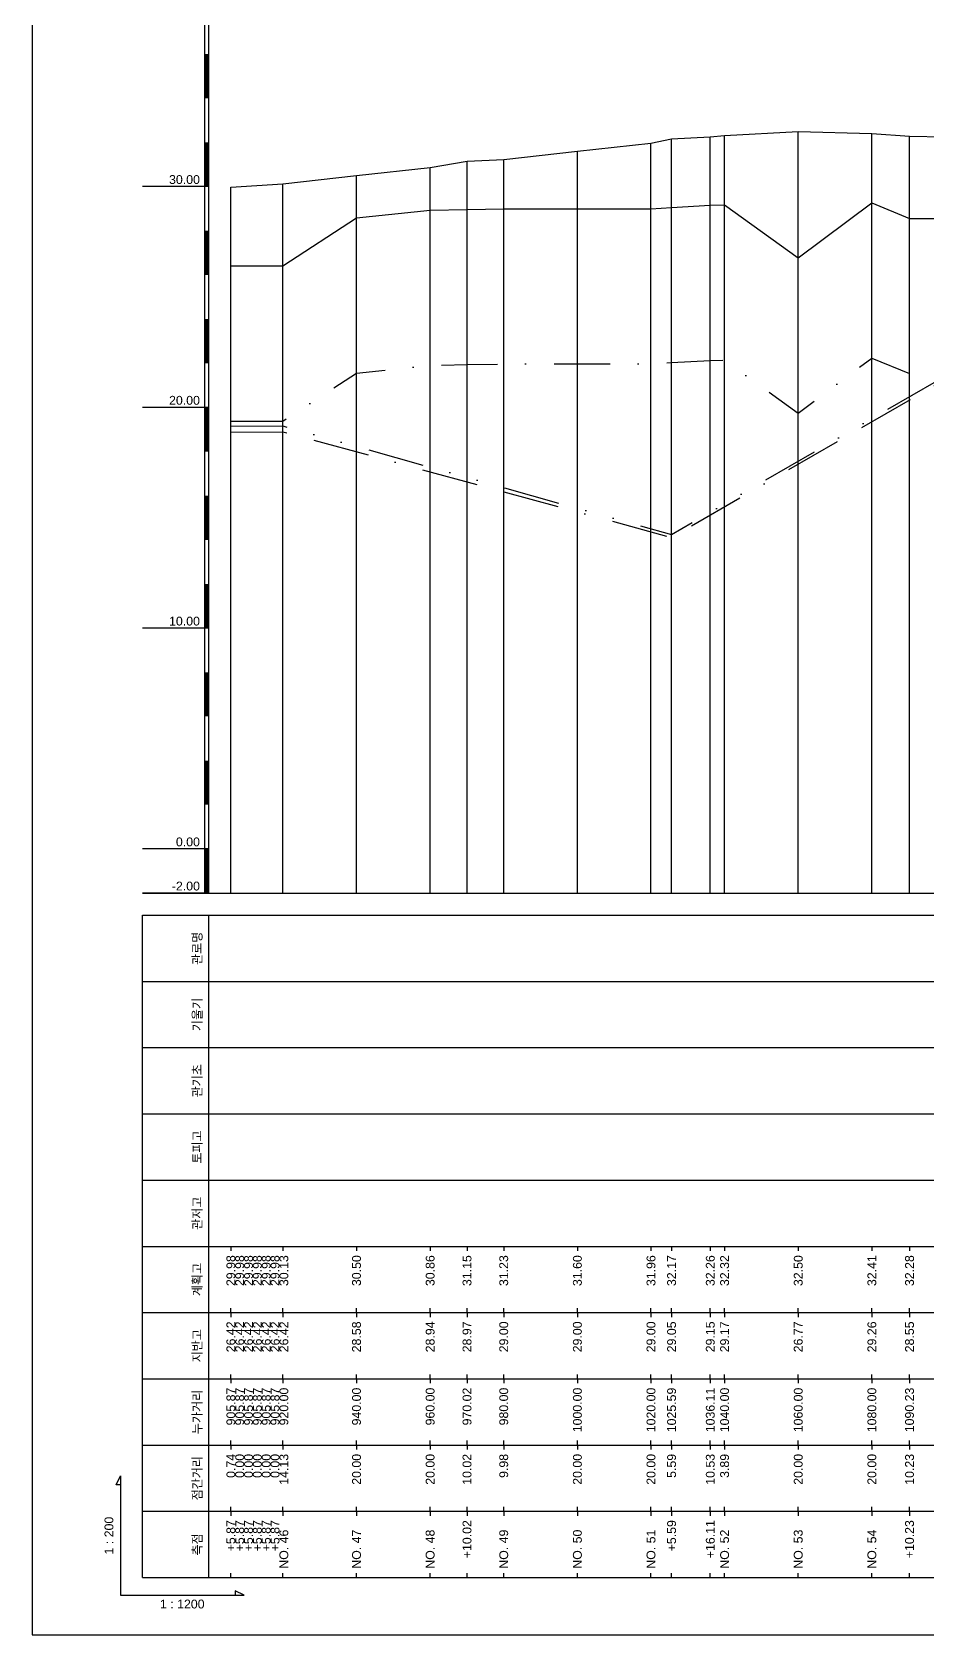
# Model space of a CAD drawing. Header units: millimetres. Extents: x -105495 to 3444, y -108190 to 2013.
# Drawn here: x 1742 to 1944.6, y -14168 to -13805 of the extents above; entities that cross this region are included whole.
import ezdxf
from ezdxf.enums import TextEntityAlignment as Align

# ---------------------------------------------------------------- set-up
doc = ezdxf.new("R2010")
doc.units = ezdxf.units.MM
for name, pattern in [('BORDER', [44.45, 12.7, -6.35, 12.7, -6.35, 0, -6.35]), ('DASHDOT', [25.4, 12.7, -6.35, 0, -6.35]), ('DIVIDE', [31.75, 12.7, -6.35, 0, -6.35, 0, -6.35])]:
    doc.linetypes.add(name, pattern=pattern)
for name, color, linetype in [('KZ_종단_계획선', 1, 'Continuous'), ('KZ_종단_도각', 7, 'Continuous'), ('KZ_종단_수직선', 7, 'Continuous'), ('KZ_종단_암선1', 56, 'DASHDOT'), ('KZ_종단_암선2', 4, 'DIVIDE'), ('KZ_종단_암선3', 6, 'BORDER'), ('KZ_종단_지반선', 3, 'Continuous'), ('KZ_종단_테이블문자', 7, 'Continuous'), ('KZ_종단_테이블선', 7, 'Continuous'), ('KZ_종단_폴대', 7, 'Continuous')]:
    doc.layers.add(name, color=color, linetype=linetype)
doc.styles.get("Standard").update_dxf_attribs({"font": 'arial.ttf'})

msp = doc.modelspace()

# ---------------------------------------------------------------- linework, layer by layer
at = {"layer": 'KZ_종단_계획선'}
msp.add_lwpolyline([(1787, -13840.11), (1798.77, -13839.35), (1815.44, -13837.51), (1832.11, -13835.68), (1840.46, -13834.25), (1848.77, -13833.85), (1865.44, -13832.01), (1882.11, -13830.18), (1886.77, -13829.15), (1895.54, -13828.7), (1898.77, -13828.39), (1915.44, -13827.52), (1932.11, -13827.94), (1940.63, -13828.61), (1948.52, -13828.76)], dxfattribs=at)
at = {"layer": 'KZ_종단_도각'}
msp.add_lwpolyline([(1742, -14168), (2583, -14168), (2583, -13574), (1742, -13574)], close=True, dxfattribs=at)
at = {"layer": 'KZ_종단_수직선'}
for p, q in [((1882.11, -14000), (1882.11, -13830.18)), ((1886.77, -14000), (1886.77, -13829.15)), ((1895.53, -14000), (1895.53, -13828.7)), ((1898.77, -14000), (1898.77, -13828.39)), ((1915.44, -14000), (1915.44, -13827.52)), ((1932.11, -14000), (1932.11, -13827.94)), ((1940.63, -14000), (1940.63, -13828.61)), ((1848.77, -14000), (1848.77, -13833.85)), ((1865.44, -14000), (1865.44, -13832.01)), ((1815.44, -14000), (1815.44, -13837.51)), ((1832.11, -14000), (1832.11, -13835.68)), ((1840.46, -14000), (1840.46, -13834.25)), ((1787, -14000), (1787, -13840.11)), ((1787, -14000), (1787, -13840.11)), ((1787, -14000), (1787, -13840.11)), ((1787, -14000), (1787, -13840.11)), ((1787, -14000), (1787, -13840.11)), ((1787, -14000), (1787, -13840.11)), ((1787, -14000), (1787, -13840.11)), ((1787, -14000), (1787, -13840.11)), ((1787, -14000), (1787, -13840.11)), ((1787, -14000), (1787, -13840.11)), ((1787, -14000), (1787, -13840.11)), ((1798.77, -14000), (1798.77, -13839.35))]:
    msp.add_line(p, q, dxfattribs=at)
at = {"layer": 'KZ_종단_암선1', "flags": 128}
msp.add_lwpolyline([(1787, -13893.1), (1787, -13893.1), (1787, -13893.1), (1787, -13893.1), (1787, -13893.1), (1787, -13893.1), (1798.77, -13893.09), (1815.44, -13882.25), (1832.11, -13880.47), (1840.46, -13880.31), (1848.77, -13880.15), (1865.44, -13880.14), (1882.11, -13880.13), (1886.77, -13879.87), (1895.53, -13879.37), (1898.77, -13879.3), (1915.44, -13891.31), (1932.11, -13878.82), (1940.63, -13882.36), (1948.52, -13882.36), (1948.77, -13882.36), (1965.44, -13882.35), (1982.11, -13882.34), (1998.77, -13882.33), (2001.22, -13882.34), (2007.11, -13882.37), (2015.44, -13882.4), (2032.11, -13882.68), (2048.77, -13874.11), (2065.44, -13878.67), (2068.31, -13878.87), (2068.31, -13878.87), (2068.31, -13878.87), (2068.31, -13878.87), (2068.31, -13878.87), (2068.48, -13878.89), (2082.11, -13877.74), (2098.77, -13877.72), (2115.44, -13872.36), (2132.11, -13868.61), (2148.77, -13859.71), (2165.44, -13866.05), (2182.11, -13872.48), (2189.97, -13874.58), (2198.77, -13875.99), (2199.37, -13876.25), (2206.48, -13879.45), (2215.44, -13879.72), (2217.96, -13878.93)], dxfattribs=at)
at = {"layer": 'KZ_종단_암선2', "flags": 128}
msp.add_lwpolyline([(1787, -13894.26), (1787, -13894.26), (1787, -13894.26), (1787, -13894.26), (1787, -13894.26), (1787, -13894.26), (1798.77, -13894.21), (1886.77, -13918.8), (1948.52, -13883.01), (1948.77, -13883.01), (1965.44, -13882.94), (1982.11, -13882.88), (1998.77, -13882.82), (2001.22, -13882.8), (2007.11, -13882.76), (2015.44, -13882.69), (2032.11, -13883.37), (2048.77, -13883.43), (2065.44, -13896.54), (2068.31, -13898.15), (2068.31, -13898.15), (2068.31, -13898.15), (2068.31, -13898.15), (2068.31, -13898.15), (2068.48, -13898.24), (2082.11, -13903.72), (2098.77, -13911.96), (2115.44, -13914.99), (2132.11, -13919.64), (2148.77, -13919.13), (2165.44, -13933.87), (2182.11, -13948.69), (2189.97, -13954.76), (2198.77, -13960.6), (2199.37, -13961.16), (2206.48, -13967.94), (2215.44, -13972.73), (2217.96, -13973.2)], dxfattribs=at)
at = {"layer": 'KZ_종단_암선3', "flags": 128}
msp.add_lwpolyline([(1787, -13895.59), (1787, -13895.59), (1787, -13895.59), (1787, -13895.59), (1787, -13895.59), (1787, -13895.59), (1798.77, -13895.51), (1886.77, -13919.44), (1948.52, -13883.75), (1948.77, -13883.75), (1965.44, -13883.63), (1982.11, -13883.51), (1998.77, -13883.39), (2001.22, -13883.34), (2007.11, -13883.21), (2015.44, -13883.03)], dxfattribs=at)
at = {"layer": 'KZ_종단_지반선', "flags": 128}
msp.add_lwpolyline([(1787, -13857.92), (1787, -13857.92), (1787, -13857.92), (1787, -13857.92), (1787, -13857.92), (1787, -13857.92), (1798.77, -13857.92), (1815.44, -13847.08), (1832.11, -13845.31), (1840.46, -13845.16), (1848.77, -13845), (1865.44, -13845), (1882.11, -13845), (1886.77, -13844.74), (1895.53, -13844.24), (1898.77, -13844.16), (1915.44, -13856.13), (1932.11, -13843.7), (1940.63, -13847.26), (1948.52, -13847.26)], dxfattribs=at)
at = {"layer": 'KZ_종단_테이블선'}
for p, q in [((1767, -14000), (2222.96, -14000)), ((1767, -14020), (1767, -14005)), ((1767, -14005), (2222.96, -14005)), ((1782, -14020), (1782, -14005)), ((1767, -14035), (1767, -14020)), ((1767, -14020), (2222.96, -14020)), ((1782, -14035), (1782, -14020)), ((1767, -14050), (1767, -14035)), ((1767, -14035), (2222.96, -14035)), ((1782, -14050), (1782, -14035)), ((1767, -14065), (1767, -14050)), ((1767, -14050), (2222.96, -14050)), ((1782, -14065), (1782, -14050)), ((1767, -14080), (1767, -14065)), ((1767, -14065), (2222.96, -14065)), ((1782, -14080), (1782, -14065)), ((1767, -14095), (1767, -14080)), ((1767, -14080), (2222.96, -14080)), ((1782, -14095), (1782, -14080)), ((1787, -14080), (1787, -14081)), ((1787, -14080), (1787, -14081)), ((1787, -14080), (1787, -14081)), ((1787, -14080), (1787, -14081)), ((1787, -14080), (1787, -14081)), ((1787, -14080), (1787, -14081)), ((1798.77, -14080), (1798.77, -14081)), ((1815.44, -14080), (1815.44, -14081)), ((1832.11, -14080), (1832.11, -14081)), ((1840.46, -14080), (1840.46, -14081)), ((1848.77, -14080), (1848.77, -14081)), ((1865.44, -14080), (1865.44, -14081)), ((1882.11, -14080), (1882.11, -14081)), ((1886.77, -14080), (1886.77, -14081)), ((1895.53, -14080), (1895.53, -14081)), ((1898.77, -14080), (1898.77, -14081)), ((1915.44, -14080), (1915.44, -14081)), ((1932.11, -14080), (1932.11, -14081)), ((1940.63, -14080), (1940.63, -14081)), ((1767, -14110), (1767, -14095)), ((1767, -14095), (2222.96, -14095)), ((1782, -14110), (1782, -14095)), ((1787, -14095), (1787, -14094)), ((1787, -14095), (1787, -14094)), ((1787, -14095), (1787, -14094)), ((1787, -14095), (1787, -14094)), ((1787, -14095), (1787, -14094)), ((1787, -14095), (1787, -14094)), ((1787, -14095), (1787, -14096)), ((1787, -14095), (1787, -14096)), ((1787, -14095), (1787, -14096)), ((1787, -14095), (1787, -14096)), ((1787, -14095), (1787, -14096)), ((1787, -14095), (1787, -14096)), ((1798.77, -14095), (1798.77, -14094)), ((1798.77, -14095), (1798.77, -14096)), ((1815.44, -14095), (1815.44, -14094)), ((1815.44, -14095), (1815.44, -14096)), ((1832.11, -14095), (1832.11, -14094)), ((1832.11, -14095), (1832.11, -14096)), ((1840.46, -14095), (1840.46, -14094)), ((1840.46, -14095), (1840.46, -14096)), ((1848.77, -14095), (1848.77, -14094)), ((1848.77, -14095), (1848.77, -14096)), ((1865.44, -14095), (1865.44, -14094)), ((1865.44, -14095), (1865.44, -14096)), ((1882.11, -14095), (1882.11, -14094)), ((1882.11, -14095), (1882.11, -14096)), ((1886.77, -14095), (1886.77, -14094)), ((1886.77, -14095), (1886.77, -14096)), ((1895.53, -14095), (1895.53, -14094)), ((1895.53, -14095), (1895.53, -14096)), ((1898.77, -14095), (1898.77, -14094)), ((1898.77, -14095), (1898.77, -14096)), ((1915.44, -14095), (1915.44, -14094)), ((1915.44, -14095), (1915.44, -14096)), ((1932.11, -14095), (1932.11, -14094)), ((1932.11, -14095), (1932.11, -14096)), ((1940.63, -14095), (1940.63, -14094)), ((1940.63, -14095), (1940.63, -14096)), ((1787, -14110), (1787, -14109)), ((1787, -14110), (1787, -14109)), ((1787, -14110), (1787, -14109)), ((1787, -14110), (1787, -14109)), ((1787, -14110), (1787, -14109)), ((1787, -14110), (1787, -14109)), ((1798.77, -14110), (1798.77, -14109)), ((1815.44, -14110), (1815.44, -14109)), ((1832.11, -14110), (1832.11, -14109)), ((1840.46, -14110), (1840.46, -14109)), ((1848.77, -14110), (1848.77, -14109)), ((1865.44, -14110), (1865.44, -14109)), ((1882.11, -14110), (1882.11, -14109)), ((1886.77, -14110), (1886.77, -14109)), ((1895.53, -14110), (1895.53, -14109)), ((1898.77, -14110), (1898.77, -14109)), ((1915.44, -14110), (1915.44, -14109)), ((1932.11, -14110), (1932.11, -14109)), ((1940.63, -14110), (1940.63, -14109)), ((1767, -14125), (1767, -14110)), ((1767, -14110), (2222.96, -14110)), ((1782, -14125), (1782, -14110)), ((1787, -14110), (1787, -14111)), ((1787, -14110), (1787, -14111)), ((1787, -14110), (1787, -14111)), ((1787, -14110), (1787, -14111)), ((1787, -14110), (1787, -14111)), ((1787, -14110), (1787, -14111)), ((1798.77, -14110), (1798.77, -14111)), ((1815.44, -14110), (1815.44, -14111)), ((1832.11, -14110), (1832.11, -14111)), ((1840.46, -14110), (1840.46, -14111)), ((1848.77, -14110), (1848.77, -14111)), ((1865.44, -14110), (1865.44, -14111)), ((1882.11, -14110), (1882.11, -14111)), ((1886.77, -14110), (1886.77, -14111)), ((1895.53, -14110), (1895.53, -14111)), ((1898.77, -14110), (1898.77, -14111)), ((1915.44, -14110), (1915.44, -14111)), ((1932.11, -14110), (1932.11, -14111)), ((1940.63, -14110), (1940.63, -14111)), ((1787, -14125), (1787, -14124)), ((1787, -14125), (1787, -14124)), ((1787, -14125), (1787, -14124)), ((1787, -14125), (1787, -14124)), ((1787, -14125), (1787, -14124)), ((1787, -14125), (1787, -14124)), ((1798.77, -14125), (1798.77, -14124)), ((1815.44, -14125), (1815.44, -14124)), ((1832.11, -14125), (1832.11, -14124)), ((1840.46, -14125), (1840.46, -14124)), ((1848.77, -14125), (1848.77, -14124)), ((1865.44, -14125), (1865.44, -14124)), ((1882.11, -14125), (1882.11, -14124)), ((1886.77, -14125), (1886.77, -14124)), ((1895.53, -14125), (1895.53, -14124)), ((1898.77, -14125), (1898.77, -14124)), ((1915.44, -14125), (1915.44, -14124)), ((1932.11, -14125), (1932.11, -14124)), ((1940.63, -14125), (1940.63, -14124)), ((1767, -14140), (1767, -14125)), ((1767, -14125), (2222.96, -14125)), ((1782, -14140), (1782, -14125)), ((1787, -14125), (1787, -14126)), ((1787, -14125), (1787, -14126)), ((1787, -14125), (1787, -14126)), ((1787, -14125), (1787, -14126)), ((1787, -14125), (1787, -14126)), ((1787, -14125), (1787, -14126)), ((1798.77, -14125), (1798.77, -14126)), ((1815.44, -14125), (1815.44, -14126)), ((1832.11, -14125), (1832.11, -14126)), ((1840.46, -14125), (1840.46, -14126)), ((1848.77, -14125), (1848.77, -14126)), ((1865.44, -14125), (1865.44, -14126)), ((1882.11, -14125), (1882.11, -14126)), ((1886.77, -14125), (1886.77, -14126)), ((1895.53, -14125), (1895.53, -14126)), ((1898.77, -14125), (1898.77, -14126)), ((1915.44, -14125), (1915.44, -14126)), ((1932.11, -14125), (1932.11, -14126)), ((1940.63, -14125), (1940.63, -14126)), ((1767, -14155), (1767, -14140)), ((1767, -14140), (2222.96, -14140)), ((1782, -14155), (1782, -14140)), ((1787, -14140), (1787, -14139)), ((1787, -14140), (1787, -14139)), ((1787, -14140), (1787, -14139)), ((1787, -14140), (1787, -14139)), ((1787, -14140), (1787, -14139)), ((1787, -14140), (1787, -14139)), ((1787, -14140), (1787, -14141)), ((1787, -14140), (1787, -14141)), ((1787, -14140), (1787, -14141)), ((1787, -14140), (1787, -14141)), ((1787, -14140), (1787, -14141)), ((1787, -14140), (1787, -14141)), ((1798.77, -14140), (1798.77, -14139)), ((1798.77, -14140), (1798.77, -14141)), ((1815.44, -14140), (1815.44, -14139)), ((1815.44, -14140), (1815.44, -14141)), ((1832.11, -14140), (1832.11, -14139)), ((1832.11, -14140), (1832.11, -14141)), ((1840.46, -14140), (1840.46, -14139)), ((1840.46, -14140), (1840.46, -14141)), ((1848.77, -14140), (1848.77, -14139)), ((1848.77, -14140), (1848.77, -14141)), ((1865.44, -14140), (1865.44, -14139)), ((1865.44, -14140), (1865.44, -14141)), ((1882.11, -14140), (1882.11, -14139)), ((1882.11, -14140), (1882.11, -14141)), ((1886.77, -14140), (1886.77, -14139)), ((1886.77, -14140), (1886.77, -14141)), ((1895.53, -14140), (1895.53, -14139)), ((1895.53, -14140), (1895.53, -14141)), ((1898.77, -14140), (1898.77, -14139)), ((1898.77, -14140), (1898.77, -14141)), ((1915.44, -14140), (1915.44, -14139)), ((1915.44, -14140), (1915.44, -14141)), ((1932.11, -14140), (1932.11, -14139)), ((1932.11, -14140), (1932.11, -14141)), ((1940.63, -14140), (1940.63, -14139)), ((1940.63, -14140), (1940.63, -14141)), ((1767, -14155), (2222.96, -14155)), ((1787, -14155), (1787, -14154)), ((1787, -14155), (1787, -14154)), ((1787, -14155), (1787, -14154)), ((1787, -14155), (1787, -14154)), ((1787, -14155), (1787, -14154)), ((1787, -14155), (1787, -14154)), ((1798.77, -14155), (1798.77, -14154)), ((1815.44, -14155), (1815.44, -14154)), ((1832.11, -14155), (1832.11, -14154)), ((1840.46, -14155), (1840.46, -14154)), ((1848.77, -14155), (1848.77, -14154)), ((1865.44, -14155), (1865.44, -14154)), ((1882.11, -14155), (1882.11, -14154)), ((1886.77, -14155), (1886.77, -14154)), ((1895.53, -14155), (1895.53, -14154)), ((1898.77, -14155), (1898.77, -14154)), ((1915.44, -14155), (1915.44, -14154)), ((1932.11, -14155), (1932.11, -14154)), ((1940.63, -14155), (1940.63, -14154))]:
    msp.add_line(p, q, dxfattribs=at)
msp.add_lwpolyline([(1762, -14134), (1761, -14134), (1762, -14132), (1762, -14159), (1790, -14159), (1788, -14158), (1788, -14159)], dxfattribs=at)
at = {"layer": 'KZ_종단_폴대'}
for p, q in [((1782, -13840), (1767, -13840)), ((1782, -13890), (1767, -13890)), ((1782, -13940), (1767, -13940)), ((1782, -13990), (1767, -13990)), ((1782, -14000), (1767, -14000))]:
    msp.add_line(p, q, dxfattribs=at)
msp.add_lwpolyline([(1782, -14000), (1782, -13765), (1781, -13765), (1781, -14000), (1782, -14000)], dxfattribs=at)
at = {"layer": 'KZ_종단_폴대', "const_width": 1}
for points in [[(1781.5, -13820), (1781.5, -13810)], [(1781.5, -13840), (1781.5, -13830)], [(1781.5, -13860), (1781.5, -13850)], [(1781.5, -13880), (1781.5, -13870)], [(1781.5, -13900), (1781.5, -13890)], [(1781.5, -13920), (1781.5, -13910)], [(1781.5, -13940), (1781.5, -13930)], [(1781.5, -13960), (1781.5, -13950)], [(1781.5, -13980), (1781.5, -13970)], [(1781.5, -14000), (1781.5, -13990)]]:
    msp.add_lwpolyline(points, dxfattribs=at)

# ---------------------------------------------------------------- texts
at = {"layer": 'KZ_종단_테이블문자'}
for s, p in [('29.98', (1787, -14082)), ('29.98', (1789, -14082)), ('29.98', (1791, -14082)), ('29.98', (1793, -14082)), ('29.98', (1795, -14082)), ('29.98', (1797, -14082)), ('30.13', (1799, -14082)), ('30.50', (1815.44, -14082)), ('30.86', (1832.11, -14082)), ('31.15', (1840.46, -14082)), ('31.23', (1848.77, -14082)), ('31.60', (1865.44, -14082)), ('31.96', (1882.11, -14082)), ('32.17', (1886.77, -14082)), ('32.26', (1895.53, -14082)), ('32.32', (1898.77, -14082)), ('32.50', (1915.44, -14082)), ('32.41', (1932.11, -14082)), ('32.28', (1940.63, -14082)), ('26.42', (1787, -14097)), ('26.42', (1789, -14097)), ('26.42', (1791, -14097)), ('26.42', (1793, -14097)), ('26.42', (1795, -14097)), ('26.42', (1797, -14097)), ('26.42', (1799, -14097)), ('28.58', (1815.44, -14097)), ('28.94', (1832.11, -14097)), ('28.97', (1840.46, -14097)), ('29.00', (1848.77, -14097)), ('29.00', (1865.44, -14097)), ('29.00', (1882.11, -14097)), ('29.05', (1886.77, -14097)), ('29.15', (1895.53, -14097)), ('29.17', (1898.77, -14097)), ('26.77', (1915.44, -14097)), ('29.26', (1932.11, -14097)), ('28.55', (1940.63, -14097)), ('905.87', (1787, -14112)), ('905.87', (1789, -14112)), ('905.87', (1791, -14112)), ('905.87', (1793, -14112)), ('905.87', (1795, -14112)), ('905.87', (1797, -14112)), ('920.00', (1799, -14112)), ('940.00', (1815.44, -14112)), ('960.00', (1832.11, -14112)), ('970.02', (1840.46, -14112)), ('980.00', (1848.77, -14112)), ('1000.00', (1865.44, -14112)), ('1020.00', (1882.11, -14112)), ('1025.59', (1886.77, -14112)), ('1036.11', (1895.53, -14112)), ('1040.00', (1898.77, -14112)), ('1060.00', (1915.44, -14112)), ('1080.00', (1932.11, -14112)), ('1090.23', (1940.63, -14112)), ('0.74', (1787, -14127)), ('0.00', (1789, -14127)), ('0.00', (1791, -14127)), ('0.00', (1793, -14127)), ('0.00', (1795, -14127)), ('0.00', (1797, -14127)), ('14.13', (1799, -14127)), ('20.00', (1815.44, -14127)), ('20.00', (1832.11, -14127)), ('10.02', (1840.46, -14127)), ('9.98', (1848.77, -14127)), ('20.00', (1865.44, -14127)), ('20.00', (1882.11, -14127)), ('5.59', (1886.77, -14127)), ('10.53', (1895.53, -14127)), ('3.89', (1898.77, -14127)), ('20.00', (1915.44, -14127)), ('20.00', (1932.11, -14127)), ('10.23', (1940.63, -14127)), ('+5.87', (1787, -14142)), ('+5.87', (1789, -14142)), ('+5.87', (1791, -14142)), ('+5.87', (1793, -14142)), ('+5.87', (1795, -14142)), ('+5.87', (1797, -14142)), ('+10.02', (1840.46, -14142)), ('+5.59', (1886.77, -14142)), ('+16.11', (1895.53, -14142)), ('+10.23', (1940.63, -14142))]:
    msp.add_text(s, height=2, rotation=90, dxfattribs=at).set_placement(p, align=Align.MIDDLE_RIGHT)
for s, p in [('NO. 46', (1799, -14153)), ('NO. 47', (1815.44, -14153)), ('NO. 48', (1832.11, -14153)), ('NO. 49', (1848.77, -14153)), ('NO. 50', (1865.44, -14153)), ('NO. 51', (1882.11, -14153)), ('NO. 52', (1898.77, -14153)), ('NO. 53', (1915.44, -14153)), ('NO. 54', (1932.11, -14153))]:
    msp.add_text(s, height=2, rotation=90, dxfattribs=at).set_placement(p, align=Align.MIDDLE_LEFT)
at = {"layer": 'KZ_종단_테이블선'}
for s, p in [('관로명', (1781, -14012.5)), ('기울기', (1781, -14027.5)), ('관기초', (1781, -14042.5)), ('토피고', (1781, -14057.5)), ('관저고', (1781, -14072.5)), ('계획고', (1781, -14087.5)), ('지반고', (1781, -14102.5)), ('누가거리', (1781, -14117.5)), ('점간거리', (1781, -14132.5)), ('1 : 200', (1761, -14145.5)), ('측점', (1781, -14147.5))]:
    msp.add_text(s, height=2, rotation=90, dxfattribs=at).set_placement(p, align=Align.BOTTOM_CENTER)
msp.add_text('1 : 1200', height=2, dxfattribs=at).set_placement((1776, -14160), align=Align.TOP_CENTER)
at = {"layer": 'KZ_종단_폴대'}
for s, p in [('30.00', (1780, -13840)), ('20.00', (1780, -13890)), ('10.00', (1780, -13940)), ('0.00', (1780, -13990)), ('-2.00', (1780, -14000))]:
    msp.add_text(s, height=2, dxfattribs=at).set_placement(p, align=Align.BOTTOM_RIGHT)

doc.saveas('drawing.dxf')
